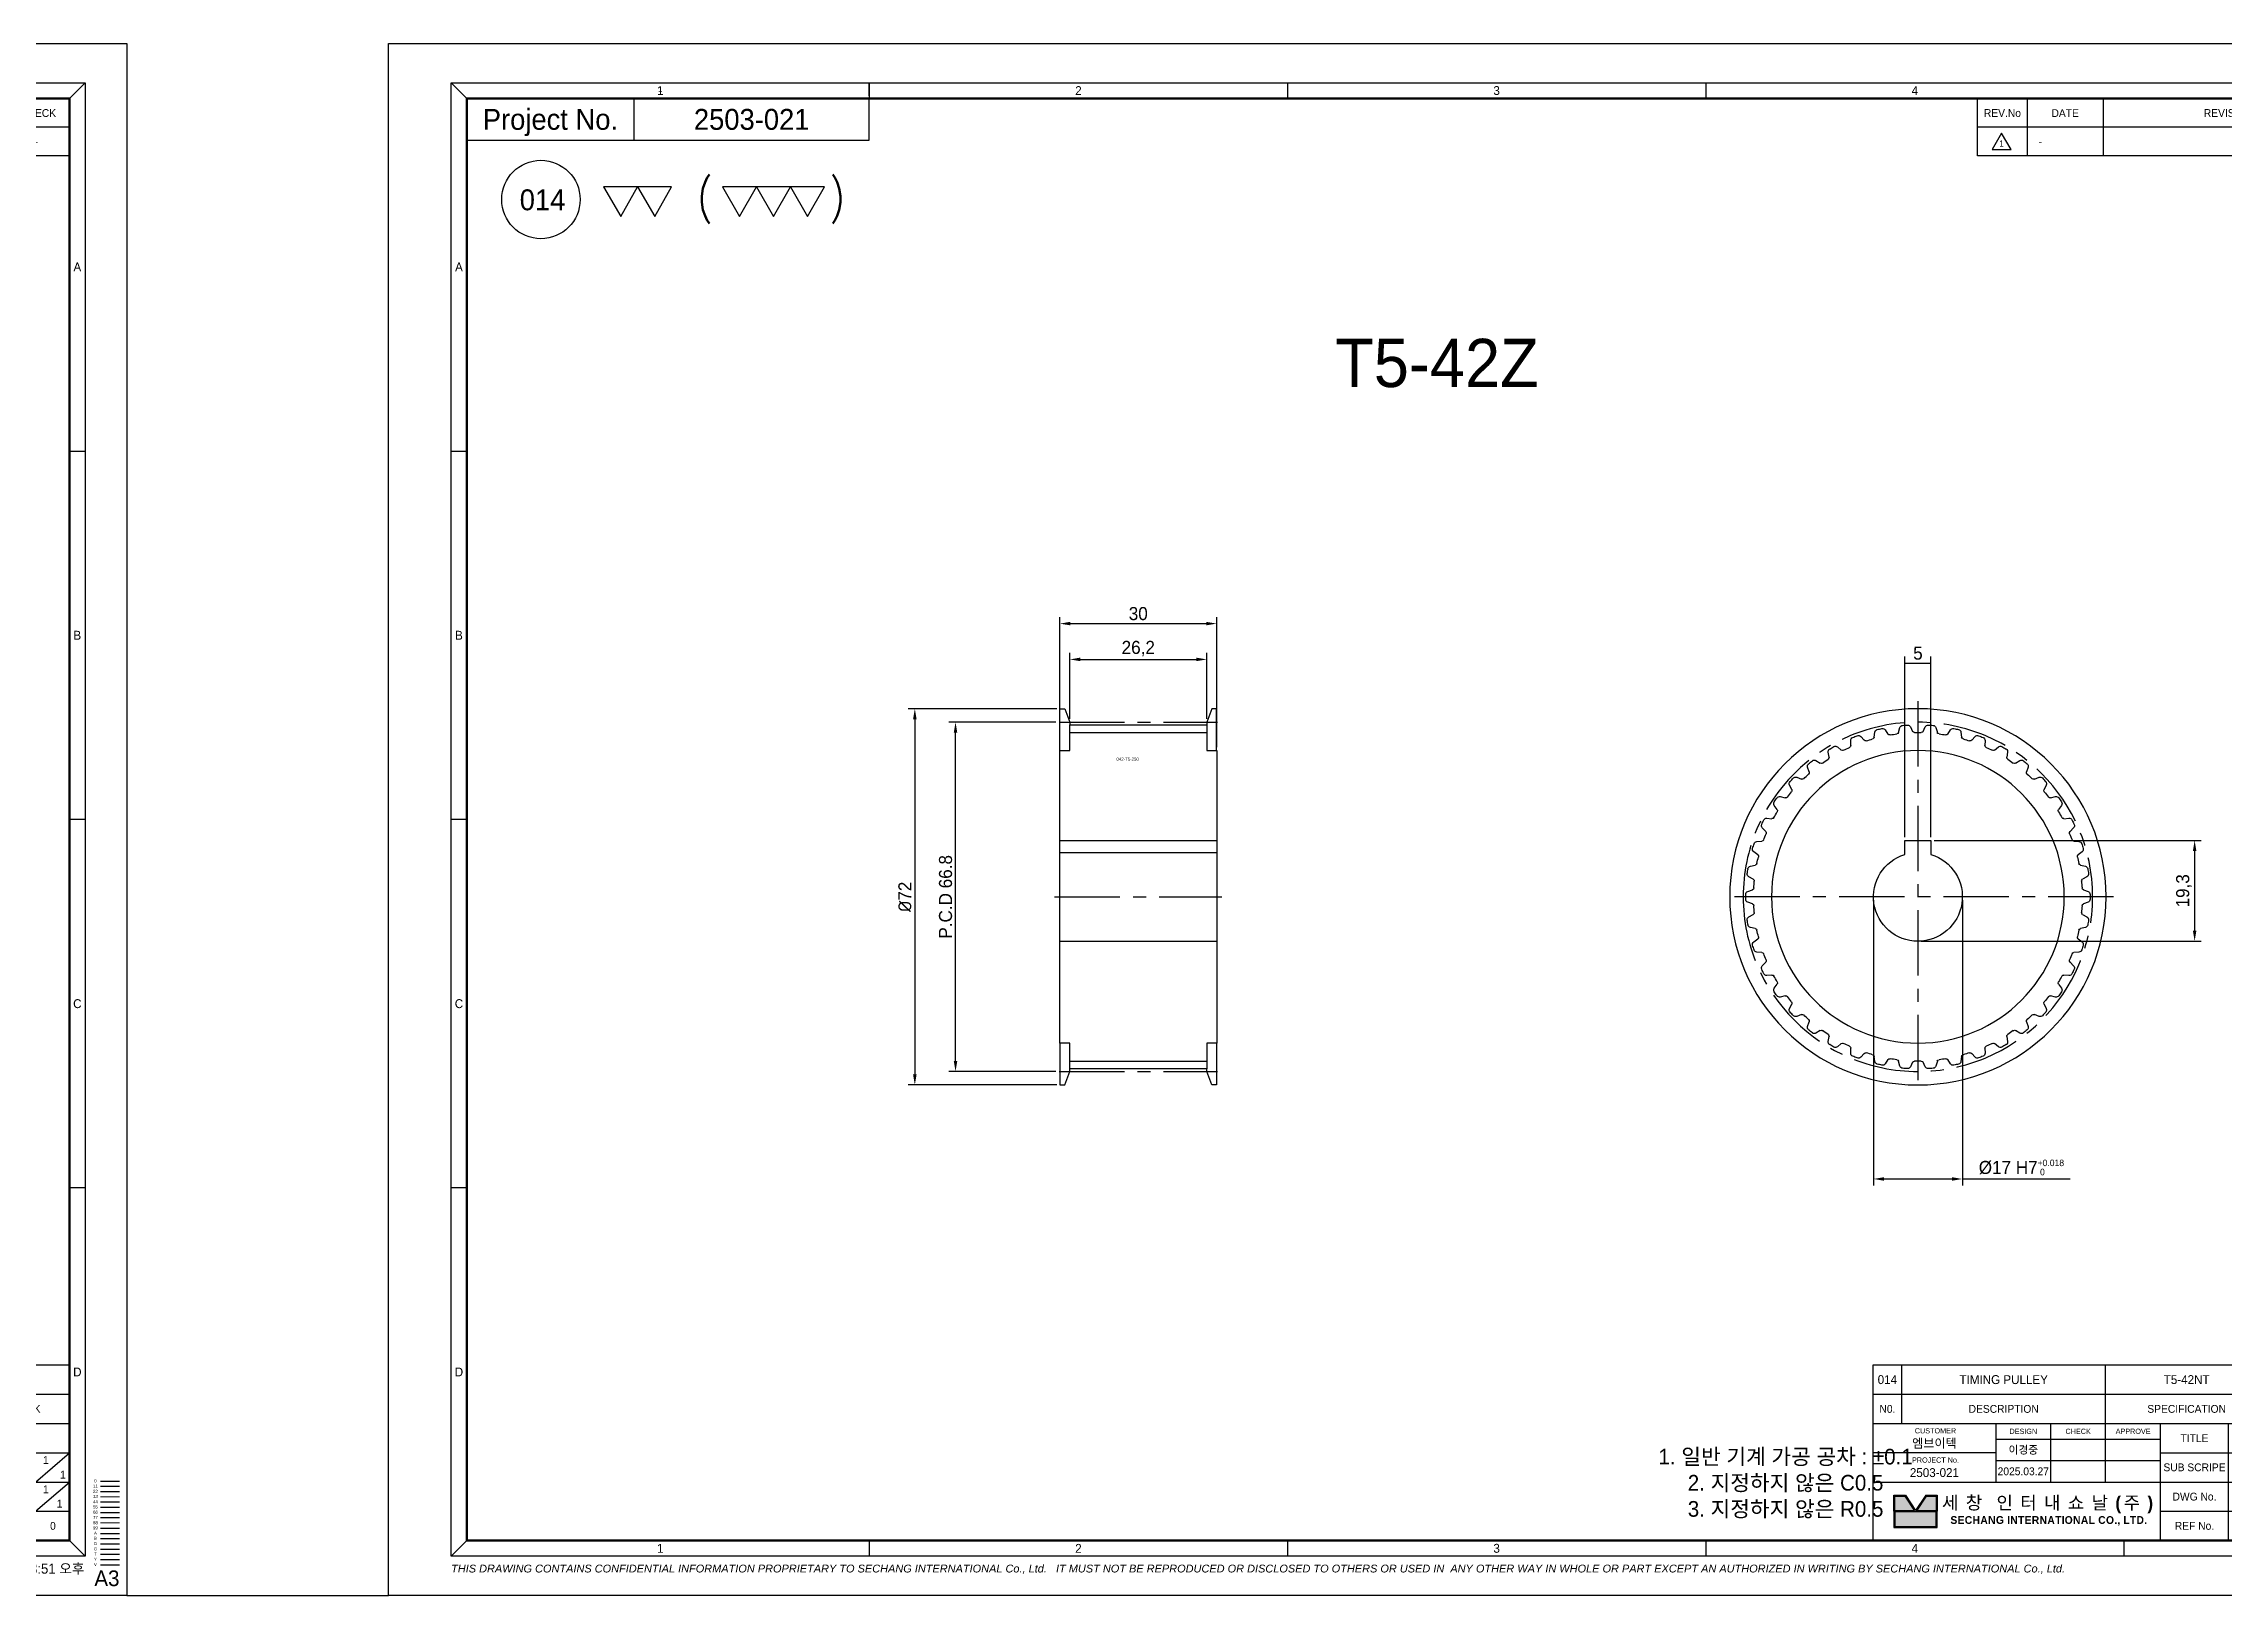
# Model space of a CAD drawing. Header units: inches. Extents: x 0 to 23821, y 0 to 11279.
# Drawn here: x 18354 to 18771.2, y 4956 to 5253 of the extents above; entities that cross this region are included whole.
import ezdxf
from ezdxf.enums import TextEntityAlignment as Align

# ---------------------------------------------------------------- set-up
doc = ezdxf.new("R2010")
doc.units = ezdxf.units.IN
doc.header["$LTSCALE"] = 10
doc.header["$MEASUREMENT"] = 0
for name, pattern in [('CENTER', [2, 1.25, -0.25, 0.25, -0.25]), ('HIDDEN', [0.375, 0.25, -0.125]), ('PHANTOM', [2.5, 1.25, -0.25, 0.25, -0.25, 0.25, -0.25])]:
    doc.linetypes.add(name, pattern=pattern)
doc.layers.get('Defpoints').update_dxf_attribs({"color": 8})
for name, color, linetype in [('11', 1, 'CENTER'), ('22', 2, 'HIDDEN'), ('44', 4, 'Continuous'), ('55', 5, 'Continuous'), ('66', 6, 'PHANTOM'), ('77', 40, 'HIDDEN'), ('99', 181, 'Continuous'), ('A', 8, 'Continuous'), ('B', 123, 'Continuous'), ('BOM-T', 4, 'Continuous'), ('D', 3, 'Continuous'), ('G', 231, 'Continuous'), ('T', 3, 'Continuous'), ('V', 1, 'Continuous'), ('Y', 60, 'Continuous')]:
    doc.layers.add(name, color=color, linetype=linetype)
doc.layers.add('33', color=3, linetype='PHANTOM', lineweight=9)
doc.layers.add('88', color=35, linetype='Continuous', lineweight=5)
doc.styles.add('ROMANS', font='romans.shx', dxfattribs={"width": 0.9, "bigfont": 'whgtxt.shx'})
doc.styles.add('SCI', font='')
doc.styles.get('SCI').set_extended_font_data('Gulim')
doc.dimstyles.new('SCH', dxfattribs={"dimtxt": 2.5, "dimasz": 2, "dimexe": 1.25, "dimexo": 0.625, "dimtad": 1, "dimdec": 8, "dimtxsty": 'SCI', "dimcen": 2.5, "dimclrd": 4, "dimclre": 4, "dimclrt": 7, "dimadec": 8, "dimazin": 2, "dimtfac": 1, "dimtdec": 8, "dimtmove": 0, "dimatfit": 3, "dimfxl": 1, "dimarcsym": 0})

# ---------------------------------------------------------------- blocks, each defined once
blk = doc.blocks.new('A$C1f7f0263')
for p, q in [((-12.84, 29.93), (-12.83, 28.97)), ((-10.3, 29.96), (-10.94, 30.67)), ((-8.24, 31.51), (-8.37, 30.56)), ((-5.72, 31.16), (-6.25, 31.96)), ((-3.45, 32.38), (-3.72, 31.46)), ((-1.01, 31.67), (-1.42, 32.54)), ((1.42, 32.54), (1.01, 31.67)), ((3.72, 31.46), (3.45, 32.38)), ((6.25, 31.96), (5.72, 31.16)), ((8.37, 30.56), (8.24, 31.51)), ((10.94, 30.67), (10.3, 29.96)), ((12.83, 28.97), (12.84, 29.93)), ((-18.67, 25.6), (-19.5, 26.09)), ((-17.16, 27.68), (-17, 26.73)), ((-14.65, 28.09), (-15.39, 28.7)), ((15.39, 28.7), (14.65, 28.09)), ((17, 26.73), (17.16, 27.68)), ((19.5, 26.09), (18.67, 25.6)), ((-24.56, 21.39), (-24.13, 20.53)), ((-22.28, 22.53), (-23.17, 22.89)), ((-21.09, 24.81), (-20.8, 23.9)), ((20.8, 23.9), (21.09, 24.81)), ((23.17, 22.89), (22.28, 22.53)), ((24.13, 20.53), (24.56, 21.39)), ((-27.47, 17.49), (-26.92, 16.71)), ((-25.39, 18.95), (-26.32, 19.18)), ((26.32, 19.18), (25.39, 18.95)), ((26.92, 16.71), (27.47, 17.49)), ((-29.77, 13.21), (-29.11, 12.51)), ((-27.93, 14.96), (-28.89, 15.04)), ((28.89, 15.04), (27.93, 14.96)), ((29.11, 12.51), (29.77, 13.21)), ((-31.41, 8.62), (-30.65, 8.03)), ((-29.85, 10.63), (-30.8, 10.57)), ((2.5, 10.8), (-2.5, 10.8)), ((-2.5, 10.8), (-2.5, 8.12)), ((2.5, 8.12), (2.5, 10.8)), ((30.8, 10.57), (29.85, 10.63)), ((30.65, 8.03), (31.41, 8.62)), ((-31.1, 6.06), (-32.04, 5.86)), ((32.04, 5.86), (31.1, 6.06)), ((-31.65, 1.36), (-32.55, 1.02)), ((-32.34, 3.84), (-31.5, 3.37)), ((31.5, 3.37), (32.34, 3.84)), ((32.55, 1.02), (31.65, 1.36)), ((-32.55, -1.02), (-31.65, -1.36)), ((-31.5, -3.37), (-32.34, -3.84)), ((32.34, -3.84), (31.5, -3.37)), ((31.65, -1.36), (32.55, -1.02)), ((-32.04, -5.86), (-31.1, -6.06)), ((-30.65, -8.03), (-31.41, -8.62)), ((31.41, -8.62), (30.65, -8.03)), ((31.1, -6.06), (32.04, -5.86)), ((-30.8, -10.57), (-29.85, -10.63)), ((-29.11, -12.51), (-29.77, -13.21)), ((29.77, -13.21), (29.11, -12.51)), ((29.85, -10.63), (30.8, -10.57)), ((-28.89, -15.04), (-27.93, -14.96)), ((27.93, -14.96), (28.89, -15.04)), ((-26.92, -16.71), (-27.47, -17.49)), ((-26.32, -19.18), (-25.39, -18.95)), ((-24.13, -20.53), (-24.56, -21.39)), ((24.56, -21.39), (24.13, -20.53)), ((25.39, -18.95), (26.32, -19.18)), ((27.47, -17.49), (26.92, -16.71)), ((-23.17, -22.89), (-22.28, -22.53)), ((-20.8, -23.9), (-21.09, -24.81)), ((21.09, -24.81), (20.8, -23.9)), ((22.28, -22.53), (23.17, -22.89)), ((-19.5, -26.09), (-18.67, -25.6)), ((-17, -26.73), (-17.16, -27.68)), ((-15.39, -28.7), (-14.65, -28.09)), ((-12.83, -28.97), (-12.84, -29.93)), ((12.84, -29.93), (12.83, -28.97)), ((14.65, -28.09), (15.39, -28.7)), ((17.16, -27.68), (17, -26.73)), ((18.67, -25.6), (19.5, -26.09)), ((-10.94, -30.67), (-10.3, -29.96)), ((-8.37, -30.56), (-8.24, -31.51)), ((-6.25, -31.96), (-5.72, -31.16)), ((-3.72, -31.46), (-3.45, -32.38)), ((-1.42, -32.54), (-1.01, -31.67)), ((1.01, -31.67), (1.42, -32.54)), ((3.45, -32.38), (3.72, -31.46)), ((5.72, -31.16), (6.25, -31.96)), ((8.24, -31.51), (8.37, -30.56)), ((10.3, -29.96), (10.94, -30.67))]:
    blk.add_line(p, q)
for radius in [36, 28]:
    blk.add_circle((0, 0), radius)
for centre, radius, start, end in [((-12.24, 29.94), 0.6, 112.2401, 180.7143), ((0, 0), 32.94, 110.617, 112.2401), ((-11.39, 30.27), 0.6, 42.1429, 110.617), ((-10, 30.23), 0.4, 222.1429, 288.3089), ((0, 0), 31.44, 105.9768, 108.3089), ((-8.76, 30.61), 0.4, 285.9768, 352.1429), ((-7.64, 31.43), 0.6, 103.6687, 172.1429), ((0, 0), 32.94, 102.0456, 103.6687), ((-6.75, 31.63), 0.6, 33.5714, 102.0456), ((-5.39, 31.38), 0.4, 213.5714, 279.7375), ((0, 0), 31.44, 97.4054, 99.7375), ((-4.1, 31.58), 0.4, 277.4054, 343.5714), ((-2.87, 32.21), 0.6, 95.0973, 163.5714), ((0, 0), 32.94, 93.4742, 95.0973), ((-1.96, 32.28), 0.6, 25, 93.4742), ((-0.65, 31.84), 0.4, 205, 271.1661), ((0, 0), 31.44, 88.8339, 91.1661), ((0.65, 31.84), 0.4, 268.8339, 335), ((1.96, 32.28), 0.6, 86.5258, 155), ((0, 0), 32.94, 84.9027, 86.5258), ((2.87, 32.21), 0.6, 16.4286, 84.9027), ((4.1, 31.58), 0.4, 196.4286, 262.5946), ((0, 0), 31.44, 80.2625, 82.5946), ((5.39, 31.38), 0.4, 260.2625, 326.4286), ((6.75, 31.63), 0.6, 77.9544, 146.4286), ((0, 0), 32.94, 76.3313, 77.9544), ((7.64, 31.43), 0.6, 7.8571, 76.3313), ((8.76, 30.61), 0.4, 187.8571, 254.0232), ((0, 0), 31.44, 71.6911, 74.0232), ((10, 30.23), 0.4, 251.6911, 317.8571), ((11.39, 30.27), 0.6, 69.383, 137.8571), ((0, 0), 32.94, 67.7599, 69.383), ((12.24, 29.94), 0.6, 359.2857, 67.7599), ((-20.52, 25), 0.6, 129.383, 197.8571), ((0, 0), 32.94, 127.7599, 129.383), ((-19.81, 25.57), 0.6, 59.2857, 127.7599), ((-18.47, 25.94), 0.4, 239.2857, 305.4518), ((0, 0), 31.44, 123.1196, 125.4518), ((-17.4, 26.67), 0.4, 303.1196, 9.2857), ((-16.57, 27.78), 0.6, 120.8116, 189.2857), ((0, 0), 32.94, 119.1884, 120.8116), ((-15.77, 28.24), 0.6, 50.7143, 119.1884), ((-14.4, 28.4), 0.4, 230.7143, 296.8804), ((0, 0), 31.44, 114.5482, 116.8804), ((-13.23, 28.96), 0.4, 294.5482, 0.7143), ((13.23, 28.96), 0.4, 179.2857, 245.4518), ((0, 0), 31.44, 63.1196, 65.4518), ((14.4, 28.4), 0.4, 243.1196, 309.2857), ((15.77, 28.24), 0.6, 60.8116, 129.2857), ((0, 0), 32.94, 59.1884, 60.8116), ((16.57, 27.78), 0.6, 350.7143, 59.1884), ((17.4, 26.67), 0.4, 170.7143, 236.8804), ((0, 0), 31.44, 54.5482, 56.8804), ((18.47, 25.94), 0.4, 234.5482, 300.7143), ((19.81, 25.57), 0.6, 52.2401, 120.7143), ((0, 0), 32.94, 50.617, 52.2401), ((20.52, 25), 0.6, 342.1429, 50.617), ((-24.02, 21.66), 0.6, 137.9544, 206.4286), ((0, 0), 32.94, 136.3313, 137.9544), ((-23.39, 22.33), 0.6, 67.8571, 136.3313), ((-22.13, 22.9), 0.4, 247.8571, 314.0232), ((0, 0), 31.44, 131.6911, 134.0232), ((-21.18, 23.78), 0.4, 311.6911, 17.8571), ((21.18, 23.78), 0.4, 162.1429, 228.3089), ((0, 0), 31.44, 45.9768, 48.3089), ((22.13, 22.9), 0.4, 225.9768, 292.1429), ((23.39, 22.33), 0.6, 43.6687, 112.1429), ((0, 0), 32.94, 42.0456, 43.6687), ((24.02, 21.66), 0.6, 333.5714, 42.0456), ((-26.98, 17.84), 0.6, 146.5258, 215), ((0, 0), 32.94, 144.9027, 146.5258), ((-26.46, 18.6), 0.6, 76.4286, 144.9027), ((-27.25, 16.48), 0.4, 328.8339, 35), ((-25.29, 19.34), 0.4, 256.4286, 322.5946), ((0, 0), 31.44, 140.2625, 142.5946), ((-24.49, 20.36), 0.4, 320.2625, 26.4286), ((24.49, 20.36), 0.4, 153.5714, 219.7375), ((0, 0), 31.44, 37.4054, 39.7375), ((25.29, 19.34), 0.4, 217.4054, 283.5714), ((26.46, 18.6), 0.6, 35.0973, 103.5714), ((27.25, 16.48), 0.4, 145, 211.1661), ((0, 0), 32.94, 33.4742, 35.0973), ((26.98, 17.84), 0.6, 325, 33.4742), ((-29.34, 13.62), 0.6, 155.0973, 223.5714), ((0, 0), 32.94, 153.4742, 155.0973), ((-28.94, 14.44), 0.6, 85, 153.4742), ((-27.89, 15.36), 0.4, 265, 331.1661), ((0, 0), 31.44, 148.8339, 151.1661), ((0, 0), 31.44, 28.8339, 31.1661), ((27.89, 15.36), 0.4, 208.8339, 275), ((28.94, 14.44), 0.6, 26.5258, 95), ((0, 0), 32.94, 24.9027, 26.5258), ((29.34, 13.62), 0.6, 316.4286, 24.9027), ((-31.04, 9.09), 0.6, 163.6687, 232.1429), ((0, 0), 32.94, 162.0456, 163.6687), ((-30.77, 9.97), 0.6, 93.5714, 162.0456), ((-29.87, 11.03), 0.4, 273.5714, 339.7375), ((0, 0), 31.44, 157.4054, 159.7375), ((-29.4, 12.23), 0.4, 337.4054, 43.5714), ((29.4, 12.23), 0.4, 136.4286, 202.5946), ((0, 0), 31.44, 20.2625, 22.5946), ((29.87, 11.03), 0.4, 200.2625, 266.4286), ((30.77, 9.97), 0.6, 17.9544, 86.4286), ((0, 0), 32.94, 16.3313, 17.9544), ((31.04, 9.09), 0.6, 307.8571, 16.3313), ((-32.05, 4.37), 0.6, 172.2401, 240.7143), ((0, 0), 32.94, 170.617, 172.2401), ((-31.91, 5.27), 0.6, 102.1429, 170.617), ((-31.18, 6.45), 0.4, 282.1429, 348.3089), ((0, 0), 31.44, 165.9768, 168.3089), ((-30.89, 7.72), 0.4, 345.9768, 52.1429), ((0, 0), 8.5, 107.1046, 72.8954), ((30.89, 7.72), 0.4, 127.8571, 194.0232), ((0, 0), 31.44, 11.6911, 14.0232), ((31.18, 6.45), 0.4, 191.6911, 257.8571), ((31.91, 5.27), 0.6, 9.383, 77.8571), ((32.05, 4.37), 0.6, 299.2857, 7.7599), ((0, 0), 32.94, 7.7599, 9.383), ((-32.34, 0.46), 0.6, 110.7143, 179.1884), ((0, 0), 32.94, 179.1884, 180.8116), ((-31.8, 1.73), 0.4, 290.7143, 356.8804), ((-31.7, 3.03), 0.4, 354.5482, 60.7143), ((0, 0), 31.44, 174.5482, 176.8804), ((31.7, 3.03), 0.4, 119.2857, 185.4518), ((0, 0), 31.44, 3.1196, 5.4518), ((31.8, 1.73), 0.4, 183.1196, 249.2857), ((32.34, 0.46), 0.6, 0.8116, 69.2857), ((0, 0), 32.94, 359.1884, 0.8116), ((-32.34, -0.46), 0.6, 180.8116, 249.2857), ((-32.05, -4.37), 0.6, 119.2857, 187.7599), ((-31.8, -1.73), 0.4, 3.1196, 69.2857), ((-31.7, -3.03), 0.4, 299.2857, 5.4518), ((0, 0), 31.44, 183.1196, 185.4518), ((0, 0), 31.44, 354.5482, 356.8804), ((31.7, -3.03), 0.4, 174.5482, 240.7143), ((31.8, -1.73), 0.4, 110.7143, 176.8804), ((32.05, -4.37), 0.6, 352.2401, 60.7143), ((32.34, -0.46), 0.6, 290.7143, 359.1884), ((0, 0), 32.94, 187.7599, 189.383), ((-31.91, -5.27), 0.6, 189.383, 257.8571), ((-31.18, -6.45), 0.4, 11.6911, 77.8571), ((0, 0), 31.44, 191.6911, 194.0232), ((-30.89, -7.72), 0.4, 307.8571, 14.0232), ((30.89, -7.72), 0.4, 165.9768, 232.1429), ((0, 0), 31.44, 345.9768, 348.3089), ((31.18, -6.45), 0.4, 102.1429, 168.3089), ((31.91, -5.27), 0.6, 282.1429, 350.617), ((0, 0), 32.94, 350.617, 352.2401), ((-31.04, -9.09), 0.6, 127.8571, 196.3313), ((0, 0), 32.94, 196.3313, 197.9544), ((-30.77, -9.97), 0.6, 197.9544, 266.4286), ((-29.87, -11.03), 0.4, 20.2625, 86.4286), ((0, 0), 31.44, 200.2625, 202.5946), ((-29.4, -12.23), 0.4, 316.4286, 22.5946), ((29.4, -12.23), 0.4, 157.4054, 223.5714), ((0, 0), 31.44, 337.4054, 339.7375), ((29.87, -11.03), 0.4, 93.5714, 159.7375), ((30.77, -9.97), 0.6, 273.5714, 342.0456), ((0, 0), 32.94, 342.0456, 343.6687), ((31.04, -9.09), 0.6, 343.6687, 52.1429), ((-29.34, -13.62), 0.6, 136.4286, 204.9027), ((0, 0), 32.94, 204.9027, 206.5258), ((-28.94, -14.44), 0.6, 206.5258, 275), ((-27.89, -15.36), 0.4, 28.8339, 95), ((0, 0), 31.44, 208.8339, 211.1661), ((-27.25, -16.48), 0.4, 325, 31.1661), ((27.25, -16.48), 0.4, 148.8339, 215), ((0, 0), 31.44, 328.8339, 331.1661), ((27.89, -15.36), 0.4, 85, 151.1661), ((28.94, -14.44), 0.6, 265, 333.4742), ((0, 0), 32.94, 333.4742, 335.0973), ((29.34, -13.62), 0.6, 335.0973, 43.5714), ((-26.98, -17.84), 0.6, 145, 213.4742), ((0, 0), 32.94, 213.4742, 215.0973), ((-26.46, -18.6), 0.6, 215.0973, 283.5714), ((-25.29, -19.34), 0.4, 37.4054, 103.5714), ((0, 0), 31.44, 217.4054, 219.7375), ((-24.49, -20.36), 0.4, 333.5714, 39.7375), ((24.49, -20.36), 0.4, 140.2625, 206.4286), ((0, 0), 31.44, 320.2625, 322.5946), ((25.29, -19.34), 0.4, 76.4286, 142.5946), ((26.46, -18.6), 0.6, 256.4286, 324.9027), ((0, 0), 32.94, 324.9027, 326.5258), ((26.98, -17.84), 0.6, 326.5258, 35), ((-24.02, -21.66), 0.6, 153.5714, 222.0456), ((0, 0), 32.94, 222.0456, 223.6687), ((-23.39, -22.33), 0.6, 223.6687, 292.1429), ((-22.13, -22.9), 0.4, 45.9768, 112.1429), ((0, 0), 31.44, 225.9768, 228.3089), ((-20.52, -25), 0.6, 162.1429, 230.617), ((-21.18, -23.78), 0.4, 342.1429, 48.3089), ((21.18, -23.78), 0.4, 131.6911, 197.8571), ((20.52, -25), 0.6, 309.383, 17.8571), ((0, 0), 31.44, 311.6911, 314.0232), ((22.13, -22.9), 0.4, 67.8571, 134.0232), ((23.39, -22.33), 0.6, 247.8571, 316.3313), ((0, 0), 32.94, 316.3313, 317.9544), ((24.02, -21.66), 0.6, 317.9544, 26.4286), ((0, 0), 32.94, 230.617, 232.2401), ((-19.81, -25.57), 0.6, 232.2401, 300.7143), ((-18.47, -25.94), 0.4, 54.5482, 120.7143), ((0, 0), 31.44, 234.5482, 236.8804), ((-17.4, -26.67), 0.4, 350.7143, 56.8804), ((-16.57, -27.78), 0.6, 170.7143, 239.1884), ((0, 0), 32.94, 239.1884, 240.8116), ((-15.77, -28.24), 0.6, 240.8116, 309.2857), ((-14.4, -28.4), 0.4, 63.1196, 129.2857), ((0, 0), 31.44, 243.1196, 245.4518), ((-13.23, -28.96), 0.4, 359.2857, 65.4518), ((13.23, -28.96), 0.4, 114.5482, 180.7143), ((0, 0), 31.44, 294.5482, 296.8804), ((14.4, -28.4), 0.4, 50.7143, 116.8804), ((15.77, -28.24), 0.6, 230.7143, 299.1884), ((0, 0), 32.94, 299.1884, 300.8116), ((16.57, -27.78), 0.6, 300.8116, 9.2857), ((17.4, -26.67), 0.4, 123.1196, 189.2857), ((0, 0), 31.44, 303.1196, 305.4518), ((18.47, -25.94), 0.4, 59.2857, 125.4518), ((19.81, -25.57), 0.6, 239.2857, 307.7599), ((0, 0), 32.94, 307.7599, 309.383), ((-12.24, -29.94), 0.6, 179.2857, 247.7599), ((0, 0), 32.94, 247.7599, 249.383), ((-11.39, -30.27), 0.6, 249.383, 317.8571), ((-10, -30.23), 0.4, 71.6911, 137.8571), ((0, 0), 31.44, 251.6911, 254.0232), ((-8.76, -30.61), 0.4, 7.8571, 74.0232), ((-7.64, -31.43), 0.6, 187.8571, 256.3313), ((0, 0), 32.94, 256.3313, 257.9544), ((-6.75, -31.63), 0.6, 257.9544, 326.4286), ((-5.39, -31.38), 0.4, 80.2625, 146.4286), ((0, 0), 31.44, 260.2625, 262.5946), ((-4.1, -31.58), 0.4, 16.4286, 82.5946), ((-2.87, -32.21), 0.6, 196.4286, 264.9027), ((0, 0), 32.94, 264.9027, 266.5258), ((-1.96, -32.28), 0.6, 266.5258, 335), ((-0.65, -31.84), 0.4, 88.8339, 155), ((0, 0), 31.44, 268.8339, 271.1661), ((0.65, -31.84), 0.4, 25, 91.1661), ((1.96, -32.28), 0.6, 205, 273.4742), ((0, 0), 32.94, 273.4742, 275.0973), ((2.87, -32.21), 0.6, 275.0973, 343.5714), ((4.1, -31.58), 0.4, 97.4054, 163.5714), ((0, 0), 31.44, 277.4054, 279.7375), ((5.39, -31.38), 0.4, 33.5714, 99.7375), ((6.75, -31.63), 0.6, 213.5714, 282.0456), ((0, 0), 32.94, 282.0456, 283.6687), ((7.64, -31.43), 0.6, 283.6687, 352.1429), ((8.76, -30.61), 0.4, 105.9768, 172.1429), ((0, 0), 31.44, 285.9768, 288.3089), ((10, -30.23), 0.4, 42.1429, 108.3089), ((11.39, -30.27), 0.6, 222.1429, 290.617), ((0, 0), 32.94, 290.617, 292.2401), ((12.24, -29.94), 0.6, 292.2401, 0.7143)]:
    blk.add_arc(centre, radius, start, end)
at = {"layer": '11'}
for p, q in [((0, 37.42), (0, -37.42)), ((-37.42, 0), (37.42, 0))]:
    blk.add_line(p, q, dxfattribs=at)
blk.add_circle((0, 0), 33.42, dxfattribs=at)
blk = doc.blocks.new('A$Cc53e3cec')
for p, q in [((-14.98, 28), (-14.98, 36)), ((-14.98, 36), (-14.04, 36)), ((-14.04, 36), (-13.1, 33.42)), ((-13.1, 33.42), (-13.1, 32.94)), ((14.04, 36), (13.1, 33.42)), ((13.1, 33.42), (13.1, 32.94)), ((14.98, 36), (14.04, 36)), ((14.98, 28), (14.98, 36)), ((-13.1, 28), (-13.1, 32.94)), ((-13.1, 32.94), (13.1, 32.94)), ((-13.1, 31.44), (13.1, 31.44)), ((13.1, 32.94), (13.1, 28)), ((-15, 28), (-13.1, 28)), ((-15, -28), (-15, 28)), ((13.1, 28), (15, 28)), ((15, 28), (15, -28)), ((-15, 10.8), (15, 10.8)), ((-15, 8.5), (15, 8.5)), ((-15, -8.5), (15, -8.5)), ((-13.1, -28), (-15, -28)), ((-14.98, -28), (-14.98, -36)), ((-13.1, -32.94), (-13.1, -28)), ((15, -28), (13.1, -28)), ((13.1, -28), (13.1, -32.94)), ((14.98, -28), (14.98, -36)), ((-13.1, -31.44), (13.1, -31.44)), ((13.1, -32.94), (-13.1, -32.94)), ((-13.1, -33.42), (-13.1, -32.94)), ((13.1, -33.42), (13.1, -32.94)), ((-14.98, -36), (-14.04, -36)), ((-14.04, -36), (-13.1, -33.42)), ((14.04, -36), (13.1, -33.42)), ((14.98, -36), (14.04, -36))]:
    blk.add_line(p, q)
at = {"layer": '11'}
for p, q in [((-15.15, 33.42), (15.15, 33.42)), ((-16, 0), (16, 0)), ((-15.15, -33.42), (15.15, -33.42))]:
    blk.add_line(p, q, dxfattribs=at)
at = {"layer": 'BOM-T', "style": 'SCI'}
blk.add_text('042-T5-250', height=0.6, dxfattribs=at).set_placement((-4.18, 26.35), align=Align.MIDDLE_LEFT)
blk = doc.blocks.new('*D1310')
at = {"color": 4, "lineweight": -2, "transparency": 16777216}
for p, q in [((18550.35, 5123.71), (18550.35, 5136.35)), ((18576.55, 5123.71), (18576.55, 5136.35)), ((18552.35, 5135.1), (18574.55, 5135.1))]:
    blk.add_line(p, q, dxfattribs=at)
at = {"color": 4, "transparency": 16777216}
for points in [[(18552.35, 5135.44), (18552.35, 5134.77), (18550.35, 5135.1)], [(18574.55, 5135.44), (18574.55, 5134.77), (18576.55, 5135.1)]]:
    blk.add_solid(points, dxfattribs=at)
at = {"layer": 'Defpoints', "color": 0, "transparency": 16777216}
for p in [(18576.55, 5135.1), (18550.35, 5123.08), (18576.55, 5123.08)]:
    blk.add_point(p, dxfattribs=at)
at = {"color": 7, "transparency": 16777216, "insert": (18563.45, 5137.17), "char_height": 2.5, "attachment_point": 5, "style": 'SCI'}
blk.add_mtext('26,2', dxfattribs=at)
blk = doc.blocks.new('*D1311')
at = {"color": 4, "lineweight": -2, "transparency": 16777216}
for p, q in [((18548.45, 5118.29), (18548.45, 5143.2)), ((18550.45, 5141.95), (18576.45, 5141.95)), ((18578.45, 5118.29), (18578.45, 5143.2))]:
    blk.add_line(p, q, dxfattribs=at)
at = {"color": 4, "transparency": 16777216}
for points in [[(18550.45, 5142.29), (18550.45, 5141.62), (18548.45, 5141.95)], [(18576.45, 5142.29), (18576.45, 5141.62), (18578.45, 5141.95)]]:
    blk.add_solid(points, dxfattribs=at)
at = {"layer": 'Defpoints', "color": 0, "transparency": 16777216}
for p in [(18578.45, 5141.95), (18548.45, 5117.66), (18578.45, 5117.66)]:
    blk.add_point(p, dxfattribs=at)
at = {"color": 7, "transparency": 16777216, "insert": (18563.45, 5143.86), "char_height": 2.5, "attachment_point": 5, "style": 'SCI'}
blk.add_mtext('30', dxfattribs=at)
blk = doc.blocks.new('*D1312')
at = {"color": 4, "lineweight": -2, "transparency": 16777216}
for p, q in [((18547.68, 5123.08), (18527.24, 5123.08)), ((18528.49, 5058.24), (18528.49, 5121.08)), ((18547.68, 5056.24), (18527.24, 5056.24))]:
    blk.add_line(p, q, dxfattribs=at)
at = {"color": 4, "transparency": 16777216}
for points in [[(18528.16, 5121.08), (18528.83, 5121.08), (18528.49, 5123.08)], [(18528.16, 5058.24), (18528.83, 5058.24), (18528.49, 5056.24)]]:
    blk.add_solid(points, dxfattribs=at)
at = {"layer": 'Defpoints', "color": 0, "transparency": 16777216}
for p in [(18528.49, 5123.08), (18548.3, 5123.08), (18548.3, 5056.24)]:
    blk.add_point(p, dxfattribs=at)
at = {"color": 7, "transparency": 16777216, "insert": (18526.59, 5089.66), "char_height": 2.5, "attachment_point": 5, "rotation": 90, "style": 'SCI'}
blk.add_mtext('P.C.D 66.8', dxfattribs=at)
blk = doc.blocks.new('*D1313')
at = {"color": 4, "lineweight": -2, "transparency": 16777216}
for p, q in [((18547.85, 5125.66), (18519.46, 5125.66)), ((18520.71, 5123.66), (18520.71, 5055.66)), ((18547.85, 5053.66), (18519.46, 5053.66))]:
    blk.add_line(p, q, dxfattribs=at)
at = {"color": 4, "transparency": 16777216}
for points in [[(18520.37, 5123.66), (18521.04, 5123.66), (18520.71, 5125.66)], [(18520.37, 5055.66), (18521.04, 5055.66), (18520.71, 5053.66)]]:
    blk.add_solid(points, dxfattribs=at)
at = {"layer": 'Defpoints', "color": 0, "transparency": 16777216}
for p in [(18548.48, 5125.66), (18520.71, 5053.66), (18548.48, 5053.66)]:
    blk.add_point(p, dxfattribs=at)
at = {"color": 7, "transparency": 16777216, "insert": (18518.8, 5089.66), "char_height": 2.5, "attachment_point": 5, "rotation": 90, "style": 'SCI'}
blk.add_mtext('{\\fISOCPEUR|b0|i0|c0|p34;%%C}72', dxfattribs=at)
blk = doc.blocks.new('*D1314')
at = {"color": 4, "lineweight": -2, "transparency": 16777216}
for p, q in [((18704.09, 5089.04), (18704.09, 5034.41)), ((18721.09, 5089.04), (18721.09, 5034.41)), ((18706.09, 5035.66), (18719.09, 5035.66)), ((18721.09, 5035.66), (18741.7, 5035.66))]:
    blk.add_line(p, q, dxfattribs=at)
at = {"color": 4, "transparency": 16777216}
for points in [[(18706.09, 5036), (18706.09, 5035.33), (18704.09, 5035.66)], [(18719.09, 5036), (18719.09, 5035.33), (18721.09, 5035.66)]]:
    blk.add_solid(points, dxfattribs=at)
at = {"layer": 'Defpoints', "color": 0, "transparency": 16777216}
for p in [(18704.09, 5089.66), (18721.09, 5089.66), (18721.09, 5035.66)]:
    blk.add_point(p, dxfattribs=at)
at = {"color": 7, "transparency": 16777216, "insert": (18732.39, 5037.87), "char_height": 2.5, "attachment_point": 5, "style": 'SCI'}
blk.add_mtext('\\A1;%%C17{\\H1.00x; H7{\\H0.5x;\\S+0.018^  0;}}', dxfattribs=at)
blk = doc.blocks.new('*D1315')
at = {"color": 4, "lineweight": -2, "transparency": 16777216}
for p, q in [((18710.09, 5101.09), (18710.09, 5135.63)), ((18715.09, 5101.09), (18715.09, 5135.63)), ((18710.09, 5134.38), (18715.09, 5134.38))]:
    blk.add_line(p, q, dxfattribs=at)
at = {"layer": 'Defpoints', "color": 0, "transparency": 16777216}
for p in [(18715.09, 5134.38), (18710.09, 5100.46), (18715.09, 5100.46)]:
    blk.add_point(p, dxfattribs=at)
at = {"color": 7, "transparency": 16777216, "insert": (18712.59, 5136.29), "char_height": 2.5, "attachment_point": 5, "style": 'SCI'}
blk.add_mtext('5', dxfattribs=at)
blk = doc.blocks.new('*D1316')
at = {"color": 4, "lineweight": -2, "transparency": 16777216}
for p, q in [((18715.71, 5100.46), (18766.78, 5100.46)), ((18765.53, 5098.46), (18765.53, 5083.16)), ((18713.21, 5081.16), (18766.78, 5081.16))]:
    blk.add_line(p, q, dxfattribs=at)
at = {"color": 4, "transparency": 16777216}
for points in [[(18765.2, 5098.46), (18765.86, 5098.46), (18765.53, 5100.46)], [(18765.2, 5083.16), (18765.86, 5083.16), (18765.53, 5081.16)]]:
    blk.add_solid(points, dxfattribs=at)
at = {"layer": 'Defpoints', "color": 0, "transparency": 16777216}
for p in [(18715.09, 5100.46), (18712.59, 5081.16), (18765.53, 5081.16)]:
    blk.add_point(p, dxfattribs=at)
at = {"color": 7, "transparency": 16777216, "insert": (18763.47, 5090.81), "char_height": 2.5, "attachment_point": 5, "rotation": 90, "style": 'SCI'}
blk.add_mtext('19,3', dxfattribs=at)
blk = doc.blocks.new('A$C5b8731fd')
for p, q in [((0, 0), (-2.25, -3.9)), ((2.25, -3.9), (0, 0)), ((-2.25, -3.9), (2.25, -3.9))]:
    blk.add_line(p, q)
blk = doc.blocks.new('SECHANG REV')
at = {"color": 7}
blk.add_line((-52.5, 0), (-52.5, 5.5), dxfattribs=at)
at = {"color": 3}
for p, q in [((-43, 5.5), (-43, 0)), ((-28.5, 5.5), (-28.5, 0)), ((28.5, 5.5), (28.5, 0)), ((40.5, 5.5), (40.5, 0)), ((52.5, 5.5), (52.5, 0))]:
    blk.add_line(p, q, dxfattribs=at)
blk.add_line((52.5, 0), (-52.5, 0))
blk = doc.blocks.new('A$Ce02b700d')
h = blk.add_hatch(color=5)
h.dxf.hatch_style = 1
h.paths.add_polyline_path([(145.04, -139), (144.1, -139), (144.1, -140.4), (145.97, -140.4)])
h.paths.add_polyline_path([(148.03, -139), (147.09, -139), (146.16, -140.4), (148.03, -140.4)])
h.paths.add_polyline_path([(148.03, -140.5), (144.1, -140.5), (144.1, -141.9), (148.03, -141.9)])
at = {"color": 2}
for p, q in [((6, -3.75), (7.5, -5.25)), ((46, -5), (46, -3.75)), ((46, -3.75), (46, -5.25)), ((86, -3.75), (86, -5.25)), ((126, -3.75), (126, -5.25)), ((206, -3.75), (204.5, -5.25)), ((7.5, -143.25), (6, -144.75)), ((46, -143.25), (46, -144.75)), ((86, -143.25), (86, -144.75)), ((126, -143.25), (126, -144.75)), ((166, -143.25), (166, -144.75)), ((204.5, -143.25), (206, -144.75))]:
    blk.add_line(p, q, dxfattribs=at)
at = {"color": 40}
for p, q in [((23.5, -9.25), (23.5, -5.25)), ((46, -9.25), (46, -5.25))]:
    blk.add_line(p, q, dxfattribs=at)
at = {"color": 3}
blk.add_line((152, -5.25), (204.5, -5.25), dxfattribs=at)
blk.add_line((152, -5.25), (204.5, -5.25), dxfattribs=at)
for p, q in [((6, -39), (7.5, -39)), ((204.5, -39), (206, -39)), ((7.5, -74.25), (6, -74.25)), ((206, -74.25), (204.5, -74.25)), ((7.5, -109.5), (6, -109.5)), ((206, -109.5), (204.5, -109.5)), ((142, -126.45), (204.5, -126.45)), ((142, -143.25), (142, -126.45)), ((204.5, -126.45), (204.5, -143.25)), ((142, -129.25), (204.5, -129.25)), ((142, -132.05), (204.5, -132.05)), ((153.75, -132.05), (153.75, -137.65)), ((159, -137.65), (159, -132.05)), ((164.25, -137.65), (164.25, -132.05)), ((169.5, -143.25), (169.5, -132.05)), ((153.75, -133.55), (169.5, -133.55)), ((198.75, -143.25), (198.75, -134.85)), ((201.25, -137.65), (204.5, -134.85)), ((201.25, -143.25), (201.25, -134.85)), ((142, -137.65), (204.5, -137.65)), ((201.25, -140.45), (204.5, -137.65)), ((207.48, -137.56), (209.29, -137.56)), ((144, -140.45), (144, -138.9)), ((144, -138.9), (145.1, -138.9)), ((144.1, -140.4), (144.1, -139)), ((144.1, -139), (145.04, -139)), ((145.04, -139), (145.97, -140.4)), ((145.1, -138.9), (146.07, -140.36)), ((147.04, -138.9), (146.07, -140.36)), ((147.09, -139), (146.16, -140.4)), ((147.04, -138.9), (148.13, -138.9)), ((147.09, -139), (148.03, -139)), ((148.03, -139), (148.03, -140.4)), ((148.13, -138.9), (148.13, -140.45)), ((144, -140.45), (144, -142)), ((145.97, -140.4), (144.1, -140.4)), ((148.03, -140.5), (144.1, -140.5)), ((144.1, -140.5), (144.1, -141.9)), ((148.03, -140.4), (146.16, -140.4)), ((148.03, -141.9), (148.03, -140.5)), ((148.13, -142), (148.13, -140.45)), ((142, -143.25), (204.5, -143.25)), ((144, -142), (148.13, -142)), ((144.1, -141.9), (148.03, -141.9))]:
    blk.add_line(p, q)
at = {"color": 1}
blk.add_lwpolyline([(0, 0), (210, 0), (210, -148.5), (0, -148.5)], close=True, dxfattribs=at)
at = {"color": 2}
blk.add_lwpolyline([(6, -3.75), (206, -3.75), (206, -144.75), (6, -144.75)], close=True, dxfattribs=at)
at = {"const_width": 0.2}
blk.add_lwpolyline([(7.5, -5.25), (204.5, -5.25), (204.5, -143.25), (7.5, -143.25)], close=True, dxfattribs=at)
at = {"color": 40}
blk.add_lwpolyline([(7.5, -9.25), (46, -9.25)], dxfattribs=at)
for points in [[(22.22, -16.54), (23.84, -13.72), (20.59, -13.72)], [(25.47, -16.54), (27.09, -13.72), (23.84, -13.72)], [(33.58, -16.54), (35.21, -13.72), (31.96, -13.72)], [(36.83, -16.54), (38.46, -13.72), (35.21, -13.72)], [(40.08, -16.54), (41.71, -13.72), (38.46, -13.72)]]:
    blk.add_lwpolyline(points, close=True)
blk.add_circle((14.59, -14.92), 3.75)
at = {"layer": '11'}
blk.add_line((207.48, -138.06), (209.29, -138.06), dxfattribs=at)
at = {"layer": '22'}
blk.add_line((207.48, -138.56), (209.29, -138.56), dxfattribs=at)
at = {"layer": '33'}
blk.add_line((207.48, -139.06), (209.29, -139.06), dxfattribs=at)
at = {"layer": '44'}
blk.add_line((207.48, -139.56), (209.29, -139.56), dxfattribs=at)
at = {"layer": '55'}
blk.add_line((207.48, -140.06), (209.29, -140.06), dxfattribs=at)
at = {"layer": '66'}
blk.add_line((207.48, -140.56), (209.29, -140.56), dxfattribs=at)
at = {"layer": '77'}
blk.add_line((207.48, -141.06), (209.29, -141.06), dxfattribs=at)
at = {"layer": '88'}
blk.add_line((207.48, -141.56), (209.29, -141.56), dxfattribs=at)
at = {"layer": '99'}
blk.add_line((207.48, -142.06), (209.29, -142.06), dxfattribs=at)
at = {"layer": 'A'}
blk.add_line((207.48, -142.56), (209.29, -142.56), dxfattribs=at)
at = {"layer": 'B'}
blk.add_line((207.48, -143.06), (209.29, -143.06), dxfattribs=at)
at = {"layer": 'D'}
for p, q in [((144.75, -129.25), (144.75, -126.45)), ((164.25, -129.25), (164.25, -126.45)), ((179.75, -129.25), (179.75, -126.45)), ((182.5, -129.25), (182.5, -126.45)), ((190.75, -129.25), (190.75, -126.45)), ((144.75, -132.05), (144.75, -129.25)), ((164.25, -132.05), (164.25, -129.25)), ((179.75, -132.05), (179.75, -129.25)), ((182.5, -132.05), (182.5, -129.25)), ((190.75, -132.05), (190.75, -129.25)), ((176, -143.25), (176, -132.05)), ((153.75, -134.85), (142, -134.85)), ((169.5, -134.85), (204.5, -134.85)), ((153.75, -135.6), (169.5, -135.6)), ((169.5, -140.45), (204.5, -140.45)), ((207.48, -143.56), (209.29, -143.56))]:
    blk.add_line(p, q, dxfattribs=at)
at = {"layer": 'G'}
blk.add_line((207.48, -144.06), (209.29, -144.06), dxfattribs=at)
at = {"layer": 'T'}
blk.add_line((207.48, -144.56), (209.29, -144.56), dxfattribs=at)
at = {"layer": 'V'}
blk.add_line((207.48, -145.56), (209.29, -145.56), dxfattribs=at)
at = {"layer": 'Y'}
blk.add_line((207.48, -145.06), (209.29, -145.06), dxfattribs=at)
for name, p, xscale, yscale, zscale in [('SECHANG REV', (178.25, -8), 0.5, 0.5, 0.5), ('SECHANG REV', (178.25, -10.75), 0.5, 0.5, 0.5), ('A$C5b8731fd', (154.3, -8.58), 0.3999999999999999, 0.3999999999999999, 0.3999999999999999)]:
    blk.add_blockref(name, p, dxfattribs=dict(xscale=xscale, yscale=yscale, zscale=zscale))
at = {"color": 2, "style": 'SCI'}
blk.add_text('1', height=0.5, dxfattribs=at).set_placement((26, -4.38), align=Align.MIDDLE_CENTER)
at = {"style": 'SCI'}
for s, height, p in [('Project No.', 2, (15.5, -7.25)), ('N0.', 0.75, (143.38, -130.65)), ('DESCRIPTION', 0.75, (154.5, -130.65)), ('SPECIFICATION', 0.75, (172, -130.65)), ("Q'TY", 0.75, (181.12, -130.65)), ('MATERIAL', 0.75, (186.62, -130.65)), ('FINISH / REMARK', 0.75, (197.62, -130.65)), ('이경중', 0.75, (156.38, -134.57)), ('0', 0.3, (206.98, -137.54))]:
    blk.add_text(s, height=height, dxfattribs=at).set_placement(p, align=Align.MIDDLE_CENTER)
for p in [(157.84, -9.77), (177.93, -9.77), (195.18, -9.77), (201.18, -9.77)]:
    blk.add_text('-', height=0.75, dxfattribs=at).set_placement(p)
at = {"style": 'ROMANS', "width": 0.8}
for s, p in [('(', (30.29, -14.66)), (')', (42.92, -14.66))]:
    blk.add_text(s, height=3.08, dxfattribs=at).set_placement(p, align=Align.MIDDLE_CENTER)
at = {"linetype": 'Continuous', "style": 'SCI'}
blk.add_text('PLOT DATE : 2025/4/1/ 3:51 오후', height=0.96, dxfattribs=at).set_placement((205.93, -146.42), align=Align.RIGHT)
at = {"color": 2, "style": 'SCI'}
blk.add_text('A3', height=1.5, dxfattribs=at).set_placement((209.28, -148.06), align=Align.BOTTOM_RIGHT)
at = {"color": 2, "attachment_point": 5, "style": 'SCI'}
for s, insert, char_height, width in [('1', (26, -4.5), 0.85, 40), ('2', (66, -4.5), 0.85, 40), ('3', (106, -4.5), 0.85, 40), ('4', (146, -4.5), 0.85, 40), ('A', (6.75, -21.37), 0.85, 1.5), ('A', (205.25, -21.37), 0.85, 1.5), ('B', (6.75, -56.62), 0.85, 1.5), ('B', (205.25, -56.62), 0.85, 1.5), ('C', (6.75, -91.88), 0.85, 1.5), ('C', (205.25, -91.88), 0.85, 1.5), ('D', (6.75, -127.12), 0.85, 1.5), ('D', (205.25, -127.12), 0.85, 1.5), ('1. 일반 기계 가공 공차 : ±0.1\\P2. 지정하지 않은 C0.5\\P3. 지정하지 않은 R0.5', (133.64, -137.8), 1.5, 41.7909), ('1', (26, -144), 0.85, 40), ('2', (66, -144), 0.85, 40), ('3', (106, -144), 0.85, 40), ('4', (146, -144), 0.85, 40), ('5', (186, -144), 0.85, 40)]:
    blk.add_mtext(s, dxfattribs=dict(at, insert=insert, char_height=char_height, width=width))
at = {"style": 'SCI'}
for s, insert, char_height, width, attachment_point in [('REV.No', (154.38, -6.65), 0.75, 4.75, 5), ('DATE', (160.38, -6.65), 0.75, 7.25, 5), ('REVISION RECORD', (178.25, -6.65), 0.75, 28.5, 5), ('SIGN', (195.5, -6.65), 0.75, 6, 5), ('CHECK', (201.5, -6.65), 0.75, 6, 5), ('{\\fGulim|b0|i0|c129|p50;1}', (154.3, -9.56), 0.6, 1.8015, 5), (' CUSTOMER', (147.88, -132.75), 0.5, 11.75, 5), ('DESIGN', (156.38, -132.8), 0.5, 5.25, 5), ('CHECK', (161.62, -132.8), 0.5, 5.25, 5), ('APPROVE', (166.88, -132.8), 0.5, 5.25, 5), ('TITLE', (172.75, -133.45), 0.75, 6.5, 5), (' PROJECT No.', (147.88, -135.55), 0.5, 11.75, 5), ('\\pi0.71363;1', (201.25, -135.55), 0.75, 1.625, 4), ('SUB SCRIPE', (172.75, -136.25), 0.75, 6.5, 5), (' PAGE', (200, -136.25), 0.5, 2.5, 5), ('\\pi0.71363;1', (202.88, -136.95), 0.75, 1.625, 4), ('{\\fGulim|b1|i0|c129|p50;\\T1.45;세창 인터내쇼날(주)}', (158.82, -139.82), 1.25, 19.3667, 5), ('DWG No.', (172.75, -139.05), 0.75, 6.5, 5), ('SCALE', (200, -139.05), 0.5, 2.5, 5), ('\\pi0.71363;1', (201.25, -138.35), 0.75, 1.625, 4), ('{\\fGulim|b1|i0|c129|p50;\\T1.05;SECHANG INTERNATIONAL CO., LTD.}', (158.82, -141.37), 0.75, 19.3667, 5), ('REF No.', (172.75, -141.85), 0.75, 6.5, 5), ('REV', (200, -141.85), 0.5, 2.5, 5)]:
    blk.add_mtext(s, dxfattribs=dict(at, insert=insert, char_height=char_height, width=width, attachment_point=attachment_point))
at = {"color": 3, "insert": (6, -146), "char_height": 0.75, "width": 200.0119, "attachment_point": 4, "style": 'SCI'}
blk.add_mtext('{\\fArial|b0|i1|c0|p34;THIS DRAWING CONTAINS CONFIDENTIAL INFORMATION PROPRIETARY TO SECHANG INTERNATIONAL Co., Ltd.   IT MUST NOT BE REPRODUCED OR DISCLOSED TO OTHERS OR USED IN  ANY OTHER WAY IN WHOLE OR PART EXCEPT AN AUTHORIZED IN WRITING BY SECHANG INTERNATIONAL Co., Ltd.  }', dxfattribs=at)
at = {"layer": '11', "style": 'SCI'}
blk.add_text('11', height=0.3, dxfattribs=at).set_placement((206.98, -138.04), align=Align.MIDDLE_CENTER)
at = {"layer": '22', "style": 'SCI'}
blk.add_text('22', height=0.3, dxfattribs=at).set_placement((206.98, -138.54), align=Align.MIDDLE_CENTER)
at = {"layer": '33', "style": 'SCI'}
blk.add_text('33', height=0.3, dxfattribs=at).set_placement((206.98, -139.04), align=Align.MIDDLE_CENTER)
at = {"layer": '44', "style": 'SCI'}
blk.add_text('44', height=0.3, dxfattribs=at).set_placement((206.98, -139.54), align=Align.MIDDLE_CENTER)
at = {"layer": '55', "style": 'SCI'}
blk.add_text('55', height=0.3, dxfattribs=at).set_placement((206.98, -140.04), align=Align.MIDDLE_CENTER)
at = {"layer": '66', "style": 'SCI'}
blk.add_text('66', height=0.3, dxfattribs=at).set_placement((206.98, -140.54), align=Align.MIDDLE_CENTER)
at = {"layer": '77', "style": 'SCI'}
blk.add_text('77', height=0.3, dxfattribs=at).set_placement((206.98, -141.04), align=Align.MIDDLE_CENTER)
at = {"layer": '88', "style": 'SCI'}
blk.add_text('88', height=0.3, dxfattribs=at).set_placement((206.98, -141.54), align=Align.MIDDLE_CENTER)
at = {"layer": '99', "style": 'SCI'}
blk.add_text('99', height=0.3, dxfattribs=at).set_placement((206.98, -142.04), align=Align.MIDDLE_CENTER)
at = {"layer": 'A', "style": 'SCI'}
blk.add_text('A', height=0.3, dxfattribs=at).set_placement((206.98, -142.54), align=Align.MIDDLE_CENTER)
at = {"layer": 'B', "style": 'SCI'}
blk.add_text('B', height=0.3, dxfattribs=at).set_placement((206.98, -143.04), align=Align.MIDDLE_CENTER)
at = {"layer": 'D', "style": 'SCI'}
blk.add_text('D', height=0.3, dxfattribs=at).set_placement((206.98, -143.54), align=Align.MIDDLE_CENTER)
at = {"layer": 'G', "style": 'SCI'}
blk.add_text('G', height=0.3, dxfattribs=at).set_placement((206.98, -144.04), align=Align.MIDDLE_CENTER)
at = {"layer": 'T', "style": 'SCI'}
blk.add_text('T', height=0.3, dxfattribs=at).set_placement((206.98, -144.54), align=Align.MIDDLE_CENTER)
at = {"layer": 'V', "style": 'SCI'}
blk.add_text('V', height=0.3, dxfattribs=at).set_placement((206.98, -145.54), align=Align.MIDDLE_CENTER)
at = {"layer": 'Y', "style": 'SCI'}
blk.add_text('Y', height=0.3, dxfattribs=at).set_placement((206.98, -145.04), align=Align.MIDDLE_CENTER)

msp = doc.modelspace()

# ---------------------------------------------------------------- linework, layer by layer
at = {"color": 2}
msp.add_line((18512, 5245.4621525), (18512, 5242.4621525), dxfattribs=at)
at = {"color": 40}
for p, q in [((18467, 5234.4621525), (18467, 5242.4621525)), ((18512, 5234.4621525), (18512, 5242.4621525))]:
    msp.add_line(p, q, dxfattribs=at)
msp.add_lwpolyline([(18435, 5234.4621525), (18512, 5234.4621525)], dxfattribs=at)
at = {"layer": 'Defpoints', "color": 8}
msp.add_line((18370, 4955.9621525), (18420, 4955.9621525), dxfattribs=at)

# ---------------------------------------------------------------- block references
at = {"xscale": 2, "yscale": 2, "zscale": 2}
for p in [(17950, 5252.9621525), (18420, 5252.9621525)]:
    msp.add_blockref('A$Ce02b700d', p, dxfattribs=at)
at = {"xscale": -1}
msp.add_blockref('A$C1f7f0263', (18712.5880593, 5089.66071208), dxfattribs=at)
msp.add_blockref('A$Cc53e3cec', (18563.4549438, 5089.66071208))

# ---------------------------------------------------------------- texts
at = {"style": 'SCI'}
for s, height, p in [('Project No.', 4, (18451, 5238.4621525)), ('2503-021', 4, (18489.5, 5238.4621525)), ('014', 4, (18449.49194162, 5223.06260587)), ('T5-42Z', 9.230769231, (18620.58571067, 5191.84220206)), ('014', 1.7, (18706.75, 4997.2621525)), ('TIMING PULLEY', 1.7, (18729, 4997.2621525)), ('T5-42NT', 1.7, (18764, 4997.2621525)), ('엠브이텍', 1.7, (18715.75, 4985.06572651)), ('2503-021', 1.7, (18715.75, 4979.46572651)), ('2025.03.27', 1.5, (18732.75, 4979.7121525)), ('1', 1.5, (18357.09621973, 4973.52772756))]:
    msp.add_text(s, height=height, dxfattribs=at).set_placement(p, align=Align.MIDDLE_CENTER)
at = {"insert": (18352.5, 4969.2621525), "char_height": 1.5, "width": 6.5, "attachment_point": 4, "style": 'SCI'}
msp.add_mtext('\\pi2.78862;0', dxfattribs=at)

# ---------------------------------------------------------------- dimensions: what is measured, and where the dimension line sits
for base, p1, p2, picture, middle in [((18578.4549437957, 5141.9521392775), (18548.4549437957, 5117.6607120842), (18578.4549437957, 5117.6607120842), '*D1311', (18563.4549437957, 5143.8587637782)), ((18576.5549437957, 5135.1047605359), (18550.3549437957, 5123.0832501335), (18576.5549437957, 5123.0832501335), '*D1310', (18563.4549437957, 5137.1661786451)), ((18715.0880593012, 5134.3815365917), (18710.0880593012, 5100.4607120842), (18715.0880593012, 5100.4607120842), '*D1315', (18712.5880593012, 5136.286496645))]:
    dim = msp.add_linear_dim(base=base, p1=p1, p2=p2, dimstyle='SCH', override={"dimcen": 1})
    dim.commit()
    dim.dimension.update_dxf_attribs({"geometry": picture, "text_midpoint": middle})
for base, p1, p2, text, picture, middle in [((18520.7062219677, 5053.6607120842), (18548.4799437957, 5125.6607120842), (18548.4799437957, 5053.6607120842), '{\\fISOCPEUR|b0|i0|c0|p34;%%C}<>', '*D1313', (18518.7979330196, 5089.6607120842)), ((18528.49398344, 5123.08325013), (18548.3049438, 5056.23817403), (18548.3049438, 5123.08325013), 'P.C.D 66.8', '*D1312', (18526.58735894, 5089.66071208))]:
    dim = msp.add_linear_dim(base=base, p1=p1, p2=p2, angle=90, text=text, dimstyle='SCH', override={"dimcen": 1})
    dim.commit()
    dim.dimension.update_dxf_attribs({"geometry": picture, "text_midpoint": middle})
dim = msp.add_linear_dim(base=(18765.528853548, 5081.1607120842), p1=(18715.0880593012, 5100.4607120842), p2=(18712.5880593012, 5081.1607120842), angle=90, dimstyle='SCH', override={"dimcen": 1})
dim.commit()
dim.dimension.update_dxf_attribs({"geometry": '*D1316', "text_midpoint": (18763.4657709914, 5090.8107120842)})
dim = msp.add_linear_dim(base=(18721.0880593012, 5035.6636674156), p1=(18704.0880593012, 5089.6607120842), p2=(18721.0880593012, 5089.6607120842), text='%%C<>{\\H1.00x; H7{\\H0.5x;\\S+0.018^  0;}}', dimstyle='SCH', override={"dimpost": '', "dimcen": 1, "dimtol": 0, "dimlim": 0, "dimtp": 0.018, "dimtm": 0, "dimtfac": 1, "dimtdec": 3, "dimtolj": 1, "dimtzin": 8})
dim.commit()
dim.dimension.update_dxf_attribs({"geometry": '*D1314', "text_midpoint": (18732.3948169576, 5037.8734987516)})

doc.saveas('drawing.dxf')
